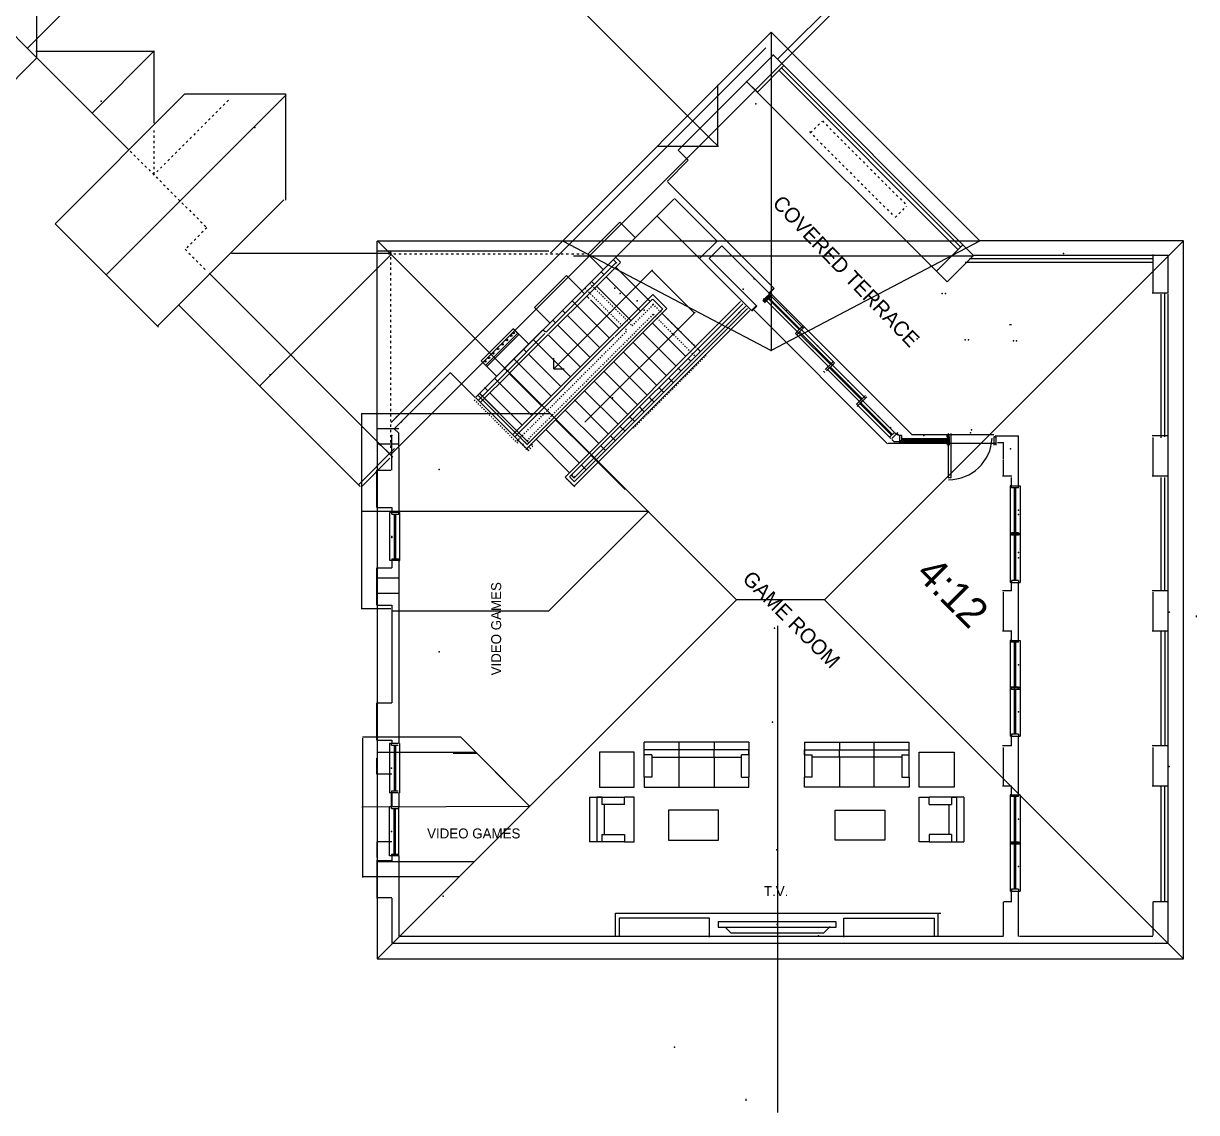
# Model space of a CAD drawing. Extents: x -92740 to -63661, y -15771 to -4391.
# Drawn here: x -87082 to -86140, y -12459 to -11585 of the extents above; entities that cross this region are included whole.
import ezdxf
from ezdxf.enums import TextEntityAlignment as Align

# ---------------------------------------------------------------- set-up
doc = ezdxf.new("R2010")
doc.units = 0
doc.header["$MEASUREMENT"] = 0
doc.linetypes.add('Dashed', pattern=[1, 0.3, -0.4, 0.3])
for name, color, linetype in [('1NOTES', 2, 'Continuous'), ('2NOTES', 1, 'Continuous'), ('B1NOTES', 2, 'Continuous'), ('B1PF', 5, 'Continuous'), ('B2CABINETS', 3, 'Continuous'), ('B2WINDOWS', 5, 'Continuous'), ('EXCABINETS', 8, 'Continuous'), ('EXDOORS', 3, 'Continuous'), ('EXWALLS', 1, 'Continuous'), ('EXWINDOW', 5, 'Continuous'), ('NEWALLS1', 1, 'Continuous'), ('NEWINDOW1', 5, 'Continuous'), ('ROOF', 1, 'Continuous')]:
    doc.layers.add(name, color=color, linetype=linetype)
doc.styles.add('DCADTXTSTYLE1', font='AVG_TP')

msp = doc.modelspace()

# ---------------------------------------------------------------- linework, layer by layer
at = {"layer": 'B1PF', "color": 5, "linetype": 'Continuous', "ltscale": 12}
msp.add_point((-86607.44, -11796.98), dxfattribs=at)
at = {"layer": 'B2CABINETS', "color": 1, "linetype": 'Continuous', "ltscale": 12}
msp.add_line((-86501.59, -11631.13), (-86556.68, -11686.22), dxfattribs=at)
at = {"layer": 'B2CABINETS', "color": 3, "linetype": 'Continuous', "ltscale": 12}
for p, q in [((-86689.13, -11829.86), (-86684.62, -11834.37)), ((-86711.18, -11858.92), (-86685.62, -11833.36)), ((-86684.62, -11834.37), (-86710.35, -11860.09)), ((-86607.03, -12317.45), (-86607.03, -12299.07)), ((-86607.03, -12299.07), (-86348.77, -12299.07)), ((-86348.77, -12299.07), (-86345.76, -12299.07)), ((-86348.03, -12317.45), (-86348.03, -12299.07)), ((-86531.53, -12303.08), (-86604.03, -12303.08)), ((-86604.03, -12303.08), (-86604.03, -12317.78)), ((-86531.53, -12318.12), (-86531.53, -12303.08)), ((-86423.54, -12318.12), (-86423.54, -12303.08)), ((-86423.54, -12303.08), (-86351.04, -12303.08)), ((-86351.04, -12303.08), (-86351.04, -12317.78))]:
    msp.add_line(p, q, dxfattribs=at)
for centre in [(-86694.29, -11838.64), (-86690.78, -11835.14), (-86688.78, -11833.13), (-86705.03, -11849.38), (-86701.43, -11845.79), (-86697.76, -11842.11), (-86711.5, -11855.85), (-86708.66, -11853.01)]:
    msp.add_circle(centre, 0.65, dxfattribs=at)
at = {"layer": 'B2CABINETS', "color": 1, "linetype": 'Continuous', "ltscale": 12}
for p in [(-86162.55, -12057.12), (-86162.55, -12181.3)]:
    msp.add_point(p, dxfattribs=at)
at = {"layer": 'B2WINDOWS', "color": 5, "linetype": 'Continuous', "ltscale": 12}
for p, q in [((-86339.59, -11949.09), (-86339.59, -11913.68)), ((-86337.59, -11949.09), (-86337.59, -11913.68)), ((-86339.93, -11949.09), (-86337.59, -11949.09)), ((-86290.04, -11955.83), (-86290.04, -11994.91)), ((-86289.04, -11955.83), (-86290.04, -11955.83)), ((-86289.04, -11957.33), (-86289.04, -11955.83)), ((-86283.54, -11957.33), (-86289.04, -11957.33)), ((-86286.79, -11957.33), (-86286.79, -11993.41)), ((-86285.79, -11957.33), (-86285.79, -11993.41)), ((-86283.54, -11957.33), (-86283.54, -11955.83)), ((-86283.54, -11955.83), (-86282.04, -11955.83)), ((-86282.04, -11955.83), (-86282.04, -11994.91)), ((-86290.04, -11994.04), (-86290.04, -12033.38)), ((-86289.04, -11994.04), (-86290.04, -11994.04)), ((-86289.04, -11994.91), (-86290.04, -11994.91)), ((-86283.54, -11993.41), (-86289.04, -11993.41)), ((-86289.04, -11993.41), (-86289.04, -11994.91)), ((-86289.04, -11995.54), (-86289.04, -11994.04)), ((-86283.54, -11995.54), (-86289.04, -11995.54)), ((-86286.79, -11995.54), (-86286.79, -12031.88)), ((-86285.79, -11995.54), (-86285.79, -12031.88)), ((-86283.54, -11993.41), (-86283.54, -11994.91)), ((-86283.54, -11995.54), (-86283.54, -11994.04)), ((-86283.54, -11994.04), (-86282.04, -11994.04)), ((-86283.54, -11994.91), (-86282.04, -11994.91)), ((-86282.04, -11994.04), (-86282.04, -12033.38)), ((-86289.04, -12033.38), (-86290.04, -12033.38)), ((-86283.54, -12031.88), (-86289.04, -12031.88)), ((-86289.04, -12031.88), (-86289.04, -12033.38)), ((-86283.54, -12031.88), (-86283.54, -12033.38)), ((-86283.54, -12033.38), (-86282.04, -12033.38)), ((-86290.04, -12079.92), (-86290.04, -12119)), ((-86289.04, -12079.92), (-86290.04, -12079.92)), ((-86289.04, -12081.42), (-86289.04, -12079.92)), ((-86283.54, -12081.42), (-86289.04, -12081.42)), ((-86286.79, -12081.42), (-86286.79, -12117.5)), ((-86285.79, -12081.42), (-86285.79, -12117.5)), ((-86283.54, -12081.42), (-86283.54, -12079.92)), ((-86283.54, -12079.92), (-86282.04, -12079.92)), ((-86282.04, -12079.92), (-86282.04, -12119)), ((-86290.04, -12117.5), (-86290.04, -12156.84)), ((-86289.04, -12117.5), (-86290.04, -12117.5)), ((-86289.04, -12119), (-86290.04, -12119)), ((-86283.54, -12117.5), (-86289.04, -12117.5)), ((-86289.04, -12117.5), (-86289.04, -12119)), ((-86289.04, -12119), (-86289.04, -12117.5)), ((-86283.54, -12119), (-86289.04, -12119)), ((-86286.79, -12119), (-86286.79, -12155.34)), ((-86285.79, -12119), (-86285.79, -12155.34)), ((-86283.54, -12117.5), (-86283.54, -12119)), ((-86283.54, -12119), (-86283.54, -12117.5)), ((-86283.54, -12117.5), (-86282.04, -12117.5)), ((-86283.54, -12119), (-86282.04, -12119)), ((-86282.04, -12117.5), (-86282.04, -12156.84)), ((-86289.04, -12156.84), (-86290.04, -12156.84)), ((-86283.54, -12155.34), (-86289.04, -12155.34)), ((-86289.04, -12155.34), (-86289.04, -12156.84)), ((-86283.54, -12155.34), (-86283.54, -12156.84)), ((-86283.54, -12156.84), (-86282.04, -12156.84)), ((-86788.47, -12162.62), (-86788.47, -12202.2)), ((-86786.97, -12162.62), (-86788.47, -12162.62)), ((-86786.97, -12164.12), (-86786.97, -12162.62)), ((-86786.97, -12164.12), (-86781.47, -12164.12)), ((-86784.72, -12164.12), (-86784.72, -12200.7)), ((-86783.72, -12164.12), (-86783.72, -12200.7)), ((-86780.34, -12162.62), (-86780.34, -12202.2)), ((-86786.97, -12202.2), (-86788.47, -12202.2)), ((-86786.97, -12200.7), (-86781.47, -12200.7)), ((-86786.97, -12200.7), (-86786.97, -12202.2)), ((-86290.04, -12203.85), (-86290.04, -12243.31)), ((-86289.04, -12203.85), (-86290.04, -12203.85)), ((-86289.04, -12205.35), (-86289.04, -12203.85)), ((-86283.54, -12205.35), (-86289.04, -12205.35)), ((-86286.79, -12205.35), (-86286.79, -12241.81)), ((-86285.79, -12205.35), (-86285.79, -12241.81)), ((-86283.54, -12205.35), (-86283.54, -12203.85)), ((-86283.54, -12203.85), (-86282.04, -12203.85)), ((-86282.04, -12203.85), (-86282.04, -12243.31)), ((-86788.47, -12253.04), (-86788.47, -12213.46)), ((-86786.97, -12213.46), (-86788.47, -12213.46)), ((-86786.97, -12214.96), (-86786.97, -12213.46)), ((-86786.97, -12214.96), (-86781.47, -12214.96)), ((-86784.72, -12251.54), (-86784.72, -12214.96)), ((-86783.72, -12251.54), (-86783.72, -12214.96)), ((-86781.05, -12253.04), (-86781.05, -12213.46)), ((-86290.04, -12241.81), (-86290.04, -12281.28)), ((-86289.04, -12241.81), (-86290.04, -12241.81)), ((-86289.04, -12243.31), (-86290.04, -12243.31)), ((-86283.54, -12241.81), (-86289.04, -12241.81)), ((-86289.04, -12241.81), (-86289.04, -12243.31)), ((-86289.04, -12243.31), (-86289.04, -12241.81)), ((-86283.54, -12243.31), (-86289.04, -12243.31)), ((-86286.79, -12243.31), (-86286.79, -12279.78)), ((-86285.79, -12243.31), (-86285.79, -12279.78)), ((-86283.54, -12241.81), (-86283.54, -12243.31)), ((-86283.54, -12243.31), (-86283.54, -12241.81)), ((-86283.54, -12241.81), (-86282.04, -12241.81)), ((-86283.54, -12243.31), (-86282.04, -12243.31)), ((-86282.04, -12241.81), (-86282.04, -12281.28)), ((-86786.97, -12253.04), (-86788.47, -12253.04)), ((-86786.97, -12251.54), (-86781.47, -12251.54)), ((-86786.97, -12251.54), (-86786.97, -12253.04)), ((-86289.04, -12281.28), (-86290.04, -12281.28)), ((-86283.54, -12279.78), (-86289.04, -12279.78)), ((-86289.04, -12279.78), (-86289.04, -12281.28)), ((-86283.54, -12279.78), (-86283.54, -12281.28)), ((-86283.54, -12281.28), (-86282.04, -12281.28))]:
    msp.add_line(p, q, dxfattribs=at)
msp.add_arc((-86339.39, -11916.13), 34.75, 269.44375, 357.73205, dxfattribs=at)
for p in [(-86283.54, -11975.37), (-86283.54, -11978.79), (-86286.87, -11994.02), (-86283.54, -12009.42), (-86283.54, -12013.71), (-86283.54, -12099.46), (-86286.54, -12118.72), (-86283.54, -12137.17), (-86786.97, -12182.41), (-86283.54, -12223.58), (-86786.97, -12233.25), (-86286.34, -12243.11), (-86283.54, -12261.55)]:
    msp.add_point(p, dxfattribs=at)
at = {"layer": 'EXCABINETS', "color": 8, "linetype": 'Continuous', "ltscale": 3}
for p, q in [((-86606, -11776.88), (-86608.82, -11774.06)), ((-86602.97, -11776.23), (-86606.73, -11772.47)), ((-86579.19, -11807.7), (-86606.39, -11780.5)), ((-86624.43, -11793.55), (-86626.55, -11791.43)), ((-86616.3, -11786.12), (-86618.42, -11784)), ((-86586.95, -11815.47), (-86614.53, -11787.89)), ((-86595.09, -11822.89), (-86622.66, -11795.32)), ((-86565.88, -11813.32), (-86577.05, -11802.15)), ((-86506.55, -11807.9), (-86647.55, -11948.9)), ((-86504.68, -11809.56), (-86643.82, -11948.7)), ((-86577.28, -11805.83), (-86607.29, -11835.84)), ((-86568.91, -11813.97), (-86577.04, -11805.84)), ((-86569.16, -11813.94), (-86678.15, -11922.93)), ((-86499.17, -11815.08), (-86640.27, -11956.18)), ((-86501.04, -11813.41), (-86640.09, -11952.46)), ((-86565.91, -11813.36), (-86600.18, -11847.64)), ((-86542.77, -11844.12), (-86569.27, -11817.61)), ((-86550.54, -11851.88), (-86577.04, -11825.38)), ((-86663.72, -11833.55), (-86694.08, -11863.91)), ((-86660.95, -11834.31), (-86692.31, -11865.67)), ((-86643.02, -11868.3), (-86672.87, -11838.45)), ((-86558.67, -11859.31), (-86584.82, -11833.16)), ((-86678.2, -11848.67), (-86680.63, -11846.24)), ((-86600.15, -11847.6), (-86679.06, -11926.51)), ((-86573.87, -11875.22), (-86600.38, -11848.72)), ((-86566.09, -11867.44), (-86592.6, -11840.94)), ((-86658.57, -11883.86), (-86688.42, -11854.01)), ((-86650.79, -11876.08), (-86676.76, -11850.12)), ((-86581.65, -11883), (-86608.16, -11856.49)), ((-86546.65, -11855.77), (-86548.77, -11853.65)), ((-86694.08, -11863.91), (-86717.4, -11887.22)), ((-86691.61, -11864.97), (-86715.63, -11888.99)), ((-86666.35, -11891.64), (-86692.31, -11865.67)), ((-86589.43, -11890.78), (-86615.93, -11864.27)), ((-86554.78, -11863.2), (-86556.9, -11861.08)), ((-86709.78, -11879.31), (-86712.22, -11876.88)), ((-86674.13, -11899.41), (-86703.98, -11869.56)), ((-86597.16, -11898.6), (-86624.08, -11871.68)), ((-86568.44, -11880.65), (-86572.2, -11876.89)), ((-86560.57, -11872.96), (-86564.43, -11869.11)), ((-86678.55, -11925.77), (-86719.22, -11885.09)), ((-86678.05, -11922.51), (-86717.47, -11883.09)), ((-86681.91, -11907.19), (-86707.87, -11881.23)), ((-86613.06, -11913.79), (-86639.98, -11886.87)), ((-86604.93, -11906.37), (-86631.85, -11879.45)), ((-86576.04, -11888.61), (-86579.72, -11884.93)), ((-86620.49, -11921.92), (-86647.4, -11895.01)), ((-86583.91, -11896.3), (-86587.76, -11892.44)), ((-86628.26, -11929.7), (-86655.18, -11902.78)), ((-86592.13, -11897.02), (-86596.82, -11901.7)), ((-86591.77, -11903.99), (-86595.46, -11900.3)), ((-86636.04, -11937.48), (-86662.96, -11910.56)), ((-86599.36, -11911.93), (-86603.23, -11908.07)), ((-86676.24, -11921.02), (-86677.89, -11922.67)), ((-86643.82, -11945.26), (-86670.74, -11918.34)), ((-86615.19, -11927.22), (-86618.52, -11923.89)), ((-86607.14, -11919.71), (-86610.83, -11916.02)), ((-86622.61, -11935.36), (-86627.01, -11930.96)), ((-86599.29, -11958.67), (-86626.21, -11931.75)), ((-86630.56, -11942.96), (-86634.52, -11939)), ((-86640.45, -11955.83), (-86647.42, -11948.86)), ((-86640.08, -11952.45), (-86643.66, -11948.86))]:
    msp.add_line(p, q, dxfattribs=at)
at = {"layer": 'EXCABINETS', "color": 8, "linetype": 'Continuous', "ltscale": 12}
for p, q in [((-86606.59, -11776.41), (-86627.93, -11797.75)), ((-86603.07, -11776.43), (-86626.41, -11799.77)), ((-86634.13, -11799.41), (-86696.35, -11861.63)), ((-86627.61, -11797.44), (-86662.72, -11832.54)), ((-86625.85, -11799.21), (-86660.45, -11833.81)), ((-86631.86, -11801.68), (-86633.98, -11799.56)), ((-86576.99, -11802.2), (-86609.65, -11834.86)), ((-86611.9, -11837.19), (-86641.75, -11807.34)), ((-86628.06, -11805.47), (-86630.09, -11803.45)), ((-86604.13, -11829.41), (-86627, -11806.53)), ((-86647.41, -11817.24), (-86649.53, -11815.12)), ((-86619.69, -11844.98), (-86645.65, -11819.01)), ((-86655.54, -11824.66), (-86657.31, -11822.89)), ((-86627.46, -11852.74), (-86653.42, -11826.78)), ((-86609.31, -11834.53), (-86689.58, -11914.79)), ((-86608, -11836.55), (-86687.91, -11916.46)), ((-86663.28, -11832.47), (-86665.04, -11830.7)), ((-86635.19, -11860.55), (-86661.15, -11834.59)), ((-86538.88, -11848.01), (-86541, -11845.88)), ((-86714, -11883.82), (-86716.12, -11881.7)), ((-86686.27, -11911.55), (-86712.23, -11885.59))]:
    msp.add_line(p, q, dxfattribs=at)
at = {"layer": 'EXCABINETS', "color": 9, "linetype": 'Dashed', "ltscale": 3}
for p, q in [((-86616.45, -11785.97), (-86618.57, -11783.85)), ((-86539.23, -11847.65), (-86577.06, -11809.82)), ((-86576.89, -11818.14), (-86596.29, -11837.54)), ((-86596.15, -11837.39), (-86681.92, -11923.17)), ((-86678.52, -11848.35), (-86680.65, -11846.23)), ((-86694.08, -11863.91), (-86696.2, -11861.78)), ((-86709.64, -11879.46), (-86711.76, -11877.34)), ((-86569.98, -11879.11), (-86572.1, -11876.99)), ((-86562.21, -11871.33), (-86564.33, -11869.21)), ((-86577.76, -11886.89), (-86579.88, -11884.77)), ((-86585.54, -11894.66), (-86587.66, -11892.54))]:
    msp.add_line(p, q, dxfattribs=at)
at = {"layer": 'EXCABINETS', "color": 1, "linetype": 'Continuous', "ltscale": 3}
for p, q in [((-86676.53, -11921.29), (-86682.37, -11915.45)), ((-86640.41, -11949.38), (-86642.3, -11947.49))]:
    msp.add_line(p, q, dxfattribs=at)
at = {"layer": 'EXDOORS', "color": 3, "linetype": 'Continuous', "ltscale": 12}
for p, q in [((-86755.69, -11873.42), (-86756.75, -11874.48)), ((-86751.8, -11877.3), (-86752.86, -11878.37)), ((-86783.27, -11900.99), (-86782.2, -11899.93)), ((-86779.38, -11904.88), (-86778.32, -11903.82))]:
    msp.add_line(p, q, dxfattribs=at)
at = {"layer": 'EXDOORS', "color": 9, "linetype": 'Dashed', "ltscale": 3}
for p, q in [((-86677.02, -11927.46), (-86673.13, -11923.57)), ((-86674.19, -11922.51), (-86673.13, -11923.57)), ((-86678.08, -11926.4), (-86677.02, -11927.46))]:
    msp.add_line(p, q, dxfattribs=at)
at = {"layer": 'EXDOORS', "color": 5, "linetype": 'Continuous', "ltscale": 12}
for p, q in [((-86385.16, -11918.61), (-86383.04, -11920.73)), ((-86378.94, -11920.54), (-86383.39, -11920.54))]:
    msp.add_line(p, q, dxfattribs=at)
at = {"layer": 'EXDOORS', "color": 3, "linetype": 'Continuous', "ltscale": 12}
for p in [(-86589.66, -11807.31), (-86583.88, -11814.7)]:
    msp.add_point(p, dxfattribs=at)
at = {"layer": 'EXDOORS', "color": 9, "linetype": 'Dashed', "ltscale": 3}
msp.add_point((-86609.37, -11885.27), dxfattribs=at)
at = {"layer": 'EXWALLS', "color": 1, "linetype": 'Continuous', "ltscale": 12}
for p, q in [((-86548.59, -11694.35), (-86556.61, -11686.33)), ((-86565.6, -11711.36), (-86548.59, -11694.35))]:
    msp.add_line(p, q, dxfattribs=at)
at = {"layer": 'EXWALLS', "color": 2, "linetype": 'Continuous', "ltscale": 12}
msp.add_line((-86477.03, -12068.14), (-86477.03, -12459.04), dxfattribs=at)
at = {"layer": 'EXWALLS', "color": 12, "linetype": 'Continuous', "ltscale": 12}
for p, q in [((-86591.89, -12169.68), (-86619.89, -12169.68)), ((-86619.89, -12169.68), (-86619.89, -12197.68)), ((-86591.89, -12197.68), (-86591.89, -12169.68)), ((-86499.89, -12161.68), (-86583.89, -12161.68)), ((-86583.89, -12167.68), (-86583.89, -12161.68)), ((-86499.89, -12167.68), (-86583.89, -12167.68)), ((-86583.89, -12189.68), (-86583.89, -12167.68)), ((-86583.89, -12171.68), (-86583.89, -12167.68)), ((-86555.89, -12167.68), (-86555.89, -12161.68)), ((-86555.89, -12173.68), (-86555.89, -12167.68)), ((-86527.89, -12161.68), (-86527.89, -12167.68)), ((-86527.89, -12173.68), (-86527.89, -12167.68)), ((-86499.89, -12161.68), (-86499.89, -12167.68)), ((-86499.89, -12167.68), (-86499.89, -12189.68)), ((-86499.89, -12171.68), (-86499.89, -12167.68)), ((-86455.18, -12161.68), (-86371.18, -12161.68)), ((-86455.18, -12161.68), (-86455.18, -12167.68)), ((-86455.18, -12167.68), (-86371.18, -12167.68)), ((-86455.18, -12167.68), (-86455.18, -12189.68)), ((-86455.18, -12171.68), (-86455.18, -12167.68)), ((-86427.18, -12161.68), (-86427.18, -12167.68)), ((-86427.18, -12173.68), (-86427.18, -12167.68)), ((-86399.18, -12167.68), (-86399.18, -12161.68)), ((-86399.18, -12173.68), (-86399.18, -12167.68)), ((-86371.18, -12167.68), (-86371.18, -12161.68)), ((-86371.18, -12189.68), (-86371.18, -12167.68)), ((-86371.18, -12171.68), (-86371.18, -12167.68)), ((-86363.18, -12197.68), (-86363.18, -12169.68)), ((-86363.18, -12169.68), (-86335.18, -12169.68)), ((-86335.18, -12169.68), (-86335.18, -12197.68)), ((-86577.89, -12171.68), (-86583.89, -12171.68)), ((-86577.89, -12171.68), (-86577.89, -12189.68)), ((-86577.89, -12173.68), (-86505.89, -12173.68)), ((-86555.89, -12197.68), (-86555.89, -12173.68)), ((-86527.89, -12173.68), (-86527.89, -12197.68)), ((-86505.89, -12189.68), (-86505.89, -12171.68)), ((-86499.89, -12171.68), (-86505.89, -12171.68)), ((-86455.18, -12171.68), (-86449.18, -12171.68)), ((-86449.18, -12189.68), (-86449.18, -12171.68)), ((-86377.18, -12173.68), (-86449.18, -12173.68)), ((-86427.18, -12173.68), (-86427.18, -12197.68)), ((-86399.18, -12197.68), (-86399.18, -12173.68)), ((-86377.18, -12171.68), (-86371.18, -12171.68)), ((-86377.18, -12171.68), (-86377.18, -12189.68)), ((-86619.89, -12197.68), (-86591.89, -12197.68)), ((-86583.89, -12189.68), (-86583.89, -12197.68)), ((-86577.89, -12189.68), (-86583.89, -12189.68)), ((-86583.89, -12197.68), (-86499.89, -12197.68)), ((-86505.89, -12189.68), (-86499.89, -12189.68)), ((-86499.89, -12197.68), (-86499.89, -12189.68)), ((-86455.18, -12197.68), (-86455.18, -12189.68)), ((-86449.18, -12189.68), (-86455.18, -12189.68)), ((-86371.18, -12197.68), (-86455.18, -12197.68)), ((-86377.18, -12189.68), (-86371.18, -12189.68)), ((-86371.18, -12189.68), (-86371.18, -12197.68)), ((-86335.18, -12197.68), (-86363.18, -12197.68)), ((-86627.89, -12205.68), (-86627.89, -12241.68)), ((-86627.89, -12205.68), (-86621.89, -12205.68)), ((-86621.89, -12205.68), (-86621.89, -12241.68)), ((-86621.89, -12205.68), (-86599.89, -12205.68)), ((-86617.89, -12205.68), (-86621.89, -12205.68)), ((-86617.89, -12205.68), (-86617.89, -12211.68)), ((-86591.89, -12205.68), (-86599.89, -12205.68)), ((-86599.89, -12211.68), (-86599.89, -12205.68)), ((-86591.89, -12241.68), (-86591.89, -12205.68)), ((-86363.18, -12241.68), (-86363.18, -12205.68)), ((-86363.18, -12205.68), (-86355.18, -12205.68)), ((-86355.18, -12211.68), (-86355.18, -12205.68)), ((-86333.18, -12205.68), (-86355.18, -12205.68)), ((-86337.18, -12205.68), (-86337.18, -12211.68)), ((-86337.18, -12205.68), (-86333.18, -12205.68)), ((-86333.18, -12205.68), (-86333.18, -12241.68)), ((-86327.18, -12205.68), (-86333.18, -12205.68)), ((-86327.18, -12205.68), (-86327.18, -12241.68)), ((-86599.89, -12211.68), (-86617.89, -12211.68)), ((-86615.89, -12235.68), (-86615.89, -12211.68)), ((-86355.18, -12211.68), (-86337.18, -12211.68)), ((-86339.18, -12235.68), (-86339.18, -12211.68)), ((-86621.89, -12241.68), (-86627.89, -12241.68)), ((-86599.89, -12241.68), (-86621.89, -12241.68)), ((-86617.89, -12241.68), (-86621.89, -12241.68)), ((-86617.89, -12235.68), (-86617.89, -12241.68)), ((-86617.89, -12235.68), (-86599.89, -12235.68)), ((-86599.89, -12235.68), (-86599.89, -12241.68)), ((-86599.89, -12241.68), (-86591.89, -12241.68)), ((-86355.18, -12241.68), (-86363.18, -12241.68)), ((-86337.18, -12235.68), (-86355.18, -12235.68)), ((-86355.18, -12235.68), (-86355.18, -12241.68)), ((-86355.18, -12241.68), (-86333.18, -12241.68)), ((-86337.18, -12235.68), (-86337.18, -12241.68)), ((-86337.18, -12241.68), (-86333.18, -12241.68)), ((-86333.18, -12241.68), (-86327.18, -12241.68))]:
    msp.add_line(p, q, dxfattribs=at)
at = {"layer": 'EXWALLS', "color": 7, "linetype": 'Continuous', "ltscale": 12}
for p, q in [((-86429.7, -12305.81), (-86524.67, -12305.81)), ((-86524.67, -12305.81), (-86524.67, -12310.06)), ((-86524.67, -12310.06), (-86429.7, -12310.06)), ((-86519, -12310.06), (-86514.4, -12314.67)), ((-86439.62, -12314.67), (-86434.66, -12309.71)), ((-86429.7, -12310.06), (-86429.7, -12305.81)), ((-86514.4, -12314.67), (-86439.62, -12314.67))]:
    msp.add_line(p, q, dxfattribs=at)
for p in [(-86477.53, -12248.22), (-86477.19, -12307.93)]:
    msp.add_point(p, dxfattribs=at)
at = {"layer": 'EXWINDOW', "color": 5, "linetype": 'Continuous', "ltscale": 12}
for p, q in [((-86289.06, -11826.51), (-86290.56, -11826.48)), ((-86140.49, -12061.23), (-86140.46, -12059.82)), ((-86502.46, -12448.09), (-86502.49, -12449.59))]:
    msp.add_line(p, q, dxfattribs=at)
for p in [(-86494.31, -11649.07), (-86344.58, -11801.27), (-86341.95, -11801.42), (-86364.91, -11837.72), (-86326.22, -11838.51), (-86323.6, -11838.66), (-86287.53, -11839.31), (-86284.91, -11839.45), (-86748.58, -11942.65), (-86748.58, -12089.16), (-86480.98, -12145.57), (-86745.3, -12285.29)]:
    msp.add_point(p, dxfattribs=at)
at = {"layer": 'NEWALLS1', "color": 1, "linetype": 'Continuous', "ltscale": 12}
for p, q in [((-86787.19, -11904.91), (-86486.28, -11604.01)), ((-86501.59, -11631.13), (-86480.37, -11609.91)), ((-86480.76, -11609.53), (-86319.54, -11770.75)), ((-86471.89, -11618.4), (-86493.1, -11639.61)), ((-86501.97, -11630.75), (-86340.75, -11791.97)), ((-86493.1, -11639.61), (-86497.34, -11635.37)), ((-86491.88, -11785.07), (-86565.07, -11711.89)), ((-86719.54, -11884.81), (-86560.26, -11725.52)), ((-86525.48, -11759.22), (-86559.73, -11724.99)), ((-86629.15, -11769.69), (-86603.59, -11744.13)), ((-86603.46, -11744.05), (-86591.18, -11756.32)), ((-86539.61, -11773.35), (-86573.93, -11739.03)), ((-86525.48, -11759.22), (-86539.61, -11773.35)), ((-86521.59, -11763.11), (-86531.83, -11773.35)), ((-86483.37, -11801.31), (-86521.59, -11763.11)), ((-86349.23, -11783.48), (-86328.02, -11762.27)), ((-86629.27, -11769.86), (-86616.99, -11782.13)), ((-86539.61, -11773.35), (-86497.86, -11815.1)), ((-86531.83, -11773.35), (-86493.62, -11811.56)), ((-86319.54, -11770.75), (-86340.75, -11791.97)), ((-86163.26, -11770.75), (-86319.54, -11770.75)), ((-86175.26, -11801.16), (-86175.26, -11770.03)), ((-86163.26, -11801.16), (-86163.26, -11770.75)), ((-86340.75, -11791.97), (-86349.23, -11783.48)), ((-86672, -11812.54), (-86646.44, -11786.98)), ((-86646.43, -11787.02), (-86634.15, -11799.3)), ((-86491.85, -11785.04), (-86479.48, -11797.42)), ((-86483.45, -11801.93), (-86487.34, -11805.82)), ((-86479.91, -11796.98), (-86484.15, -11801.23)), ((-86479.48, -11797.42), (-86483.72, -11801.66)), ((-86482.39, -11802.99), (-86483.45, -11801.93)), ((-86482.39, -11802.99), (-86483.45, -11801.93)), ((-86163.26, -11801.16), (-86175.99, -11801.16)), ((-86163.26, -11915.77), (-86163.26, -11801.87)), ((-86497.94, -11815.01), (-86494.05, -11811.13)), ((-86497.51, -11815.45), (-86493.62, -11811.56)), ((-86484.86, -11803.35), (-86488.75, -11807.24)), ((-86484.43, -11803.78), (-86488.32, -11807.67)), ((-86483.8, -11804.41), (-86487.69, -11808.3)), ((-86486.28, -11806.88), (-86487.34, -11805.82)), ((-86483.37, -11804.84), (-86487.26, -11808.73)), ((-86483.01, -11802.37), (-86486.9, -11806.26)), ((-86485.84, -11807.32), (-86486.9, -11806.26)), ((-86482.39, -11802.99), (-86486.28, -11806.88)), ((-86481.95, -11803.43), (-86485.84, -11807.32)), ((-86483.8, -11804.41), (-86484.86, -11803.35)), ((-86483.37, -11804.84), (-86484.43, -11803.78)), ((-86481.95, -11803.43), (-86483.01, -11802.37)), ((-86481.95, -11803.43), (-86483.01, -11802.37)), ((-86671.99, -11812.58), (-86659.71, -11824.86)), ((-86714.77, -11855.3), (-86688.87, -11829.41)), ((-86689.03, -11829.62), (-86676.75, -11841.9)), ((-86458.7, -11829.51), (-86462.59, -11833.4)), ((-86457.64, -11830.57), (-86461.53, -11834.46)), ((-86457.28, -11828.1), (-86461.17, -11831.99)), ((-86456.22, -11829.16), (-86460.11, -11833.05)), ((-86457.64, -11830.57), (-86458.7, -11829.51)), ((-86456.22, -11829.16), (-86457.28, -11828.1)), ((-86456.22, -11829.16), (-86457.28, -11828.1)), ((-86460.11, -11833.05), (-86461.17, -11831.99)), ((-86714.76, -11855.35), (-86702.48, -11867.62)), ((-86656.59, -11861.8), (-86656.59, -11853.31)), ((-86433.95, -11857.79), (-86437.84, -11861.68)), ((-86432.89, -11858.86), (-86436.78, -11862.74)), ((-86432.18, -11856.03), (-86436.07, -11859.92)), ((-86431.12, -11857.09), (-86435.01, -11860.98)), ((-86432.89, -11858.86), (-86433.95, -11857.79)), ((-86432.89, -11858.86), (-86433.95, -11857.79)), ((-86431.12, -11857.09), (-86432.18, -11856.03)), ((-86784.36, -11909.86), (-86739.41, -11864.91)), ((-86739.42, -11865.09), (-86719.69, -11884.83)), ((-86656.59, -11861.8), (-86648.1, -11861.8)), ((-86436.78, -11862.74), (-86437.84, -11861.68)), ((-86435.01, -11860.98), (-86436.07, -11859.92)), ((-86435.01, -11860.98), (-86436.07, -11859.92)), ((-86682.15, -11915.64), (-86716, -11881.79)), ((-86409.56, -11886.43), (-86413.44, -11890.32)), ((-86407.43, -11884.31), (-86411.32, -11888.2)), ((-86406.37, -11885.37), (-86410.26, -11889.26)), ((-86408.49, -11887.49), (-86409.56, -11886.43)), ((-86406.37, -11885.37), (-86407.43, -11884.31)), ((-86412.38, -11891.38), (-86413.44, -11890.32)), ((-86408.49, -11887.49), (-86412.38, -11891.38)), ((-86410.26, -11889.26), (-86411.32, -11888.2)), ((-86784.68, -11909.92), (-86781.09, -11913.52)), ((-86781.09, -11925.54), (-86781.09, -11913.52)), ((-86786.59, -11943.29), (-86786.59, -11915.77)), ((-86339.94, -11918.84), (-86341.44, -11918.84)), ((-86339.94, -11918.99), (-86341.44, -11918.99)), ((-86339.21, -11916.52), (-86340.71, -11916.52)), ((-86340.71, -11916.52), (-86340.71, -11922.02)), ((-86339.21, -11922.02), (-86340.71, -11922.02)), ((-86339.21, -11916.52), (-86339.21, -11922.02)), ((-86301.71, -11916.52), (-86303.21, -11916.52)), ((-86303.21, -11916.52), (-86303.21, -11922.02)), ((-86301.71, -11922.02), (-86303.21, -11922.02)), ((-86302.07, -11915.63), (-86283.54, -11915.63)), ((-86301.71, -11916.52), (-86301.71, -11922.02)), ((-86300.31, -11921.13), (-86295.54, -11921.13)), ((-86295.54, -11934.47), (-86295.54, -11921.13)), ((-86283.54, -11955.83), (-86283.54, -11915.63)), ((-86163.26, -11915.76), (-86175.99, -11915.76)), ((-86175.26, -11948.17), (-86175.26, -11917.03)), ((-86163.26, -12289.96), (-86163.26, -11915.77)), ((-86163.26, -11948.17), (-86163.26, -11917.76)), ((-86781.09, -11925.54), (-86781.09, -11977.14)), ((-86798.64, -11973.18), (-86798.64, -11943.29)), ((-86798.25, -11943.29), (-86787.29, -11943.29)), ((-86295.54, -11948.17), (-86295.54, -11934.85)), ((-86288.77, -11948.17), (-86296.27, -11948.17)), ((-86289.04, -11955.83), (-86289.04, -11948.98)), ((-86163.26, -11948.17), (-86175.99, -11948.17)), ((-86289.04, -11955.83), (-86283.54, -11955.83)), ((-86798.64, -11973.18), (-86786.59, -11973.18)), ((-86786.59, -11973.18), (-86786.59, -11977.14)), ((-86781.09, -11977.14), (-86786.59, -11977.14)), ((-86289.04, -11994.04), (-86289.04, -11994.91)), ((-86289.04, -11994.04), (-86283.54, -11994.04)), ((-86289.04, -11994.91), (-86283.54, -11994.91)), ((-86283.54, -11994.04), (-86283.54, -11994.91)), ((-86786.59, -12015.85), (-86786.59, -12021.62)), ((-86781.09, -12015.85), (-86786.59, -12015.85)), ((-86781.09, -12015.85), (-86781.09, -12162.62)), ((-86798.64, -12051.67), (-86798.64, -12021.62)), ((-86798.64, -12021.62), (-86786.59, -12021.62)), ((-86289.04, -12040.05), (-86289.04, -12033.38)), ((-86289.04, -12033.38), (-86283.54, -12033.38)), ((-86283.54, -12079.92), (-86283.54, -12033.38)), ((-86289.15, -12040.05), (-86296.27, -12040.05)), ((-86295.54, -12072.45), (-86295.54, -12041.32)), ((-86163.26, -12040.05), (-86175.99, -12040.05)), ((-86175.26, -12072.45), (-86175.26, -12041.32)), ((-86163.26, -12072.45), (-86163.26, -12042.05)), ((-86798.61, -12051.67), (-86786.59, -12051.67)), ((-86786.59, -12051.67), (-86786.59, -12130.09)), ((-86288.78, -12072.45), (-86296.27, -12072.45)), ((-86289.04, -12079.92), (-86289.04, -12072.45)), ((-86163.26, -12072.45), (-86175.99, -12072.45)), ((-86289.04, -12079.92), (-86283.54, -12079.92)), ((-86289.04, -12117.5), (-86289.04, -12119)), ((-86289.04, -12117.5), (-86283.54, -12117.5)), ((-86289.04, -12119), (-86283.54, -12119)), ((-86283.54, -12117.5), (-86283.54, -12119)), ((-86798.64, -12160.14), (-86798.64, -12130.09)), ((-86798.64, -12130.09), (-86786.59, -12130.09)), ((-86798.64, -12160.14), (-86786.59, -12160.14)), ((-86786.59, -12160.14), (-86786.59, -12162.62)), ((-86289.04, -12164.67), (-86289.04, -12156.84)), ((-86289.04, -12156.84), (-86283.54, -12156.84)), ((-86283.54, -12203.85), (-86283.54, -12156.84)), ((-86781.47, -12162.62), (-86786.97, -12162.62)), ((-86289.04, -12164.67), (-86296.27, -12164.67)), ((-86295.54, -12197.08), (-86295.54, -12165.94)), ((-86163.26, -12164.67), (-86175.99, -12164.67)), ((-86175.26, -12197.08), (-86175.26, -12165.94)), ((-86163.26, -12197.08), (-86163.26, -12166.67)), ((-86289.04, -12197.08), (-86296.27, -12197.08)), ((-86289.04, -12203.85), (-86289.04, -12197.08)), ((-86163.26, -12197.08), (-86175.99, -12197.08)), ((-86786.97, -12213.4), (-86786.97, -12202.2)), ((-86781.47, -12202.2), (-86786.97, -12202.2)), ((-86786.59, -12202.2), (-86786.59, -12213.46)), ((-86781.09, -12202.2), (-86781.09, -12213.46)), ((-86289.04, -12203.85), (-86283.54, -12203.85)), ((-86781.47, -12213.46), (-86786.97, -12213.46)), ((-86289.04, -12241.81), (-86289.04, -12243.31)), ((-86289.04, -12241.81), (-86283.54, -12241.81)), ((-86289.04, -12243.31), (-86283.54, -12243.31)), ((-86283.54, -12241.81), (-86283.54, -12243.31)), ((-86781.47, -12253.04), (-86786.97, -12253.04)), ((-86786.59, -12253), (-86786.59, -12256.89)), ((-86781.09, -12253.04), (-86781.09, -12317.5)), ((-86798.8, -12256.58), (-86792.6, -12256.58)), ((-86798.64, -12256.58), (-86798.64, -12286.94)), ((-86793.14, -12256.58), (-86786.94, -12256.58)), ((-86163.26, -12322.37), (-86163.26, -12261.56)), ((-86289.04, -12289.96), (-86289.04, -12281.28)), ((-86289.04, -12281.28), (-86283.54, -12281.28)), ((-86283.54, -12317.7), (-86283.54, -12281.28)), ((-86798.61, -12286.43), (-86786.59, -12286.43)), ((-86786.59, -12286.78), (-86786.59, -12323)), ((-86295.54, -12316.99), (-86295.54, -12289.96)), ((-86289.04, -12289.96), (-86295.14, -12289.96)), ((-86175.26, -12316.99), (-86175.26, -12289.79)), ((-86163.26, -12289.96), (-86175.26, -12289.96)), ((-86781.11, -12317.5), (-86295.54, -12317.5)), ((-86282.6, -12317.5), (-86175.64, -12317.5)), ((-86786.61, -12323), (-86163.26, -12323))]:
    msp.add_line(p, q, dxfattribs=at)
at = {"layer": 'NEWALLS1', "color": 8, "linetype": 'Continuous', "ltscale": 12}
for p, q in [((-86475.44, -11622.53), (-86331.77, -11766.2)), ((-86473.43, -11620.53), (-86329.77, -11764.2)), ((-86174.93, -11773.58), (-86322.72, -11773.58)), ((-86174.93, -11776.41), (-86326.25, -11776.41)), ((-86168.76, -11917.22), (-86168.76, -11801.96)), ((-86165.88, -11916.55), (-86165.88, -11801.46)), ((-86168.76, -12040.05), (-86168.76, -11948.98)), ((-86165.88, -12040.05), (-86165.88, -11948.98)), ((-86168.76, -12164.67), (-86168.76, -12072.45)), ((-86165.76, -12164.67), (-86165.76, -12072.45)), ((-86168.76, -12289.96), (-86168.76, -12197.08)), ((-86165.88, -12289.96), (-86165.88, -12197.08))]:
    msp.add_line(p, q, dxfattribs=at)
at = {"layer": 'NEWALLS1', "color": 5, "linetype": 'Dashed', "ltscale": 6}
for p, q in [((-86450.35, -11672.36), (-86441.35, -11663.36)), ((-86440.92, -11662.81), (-86372.92, -11730.81)), ((-86451.36, -11671.38), (-86382.86, -11739.88)), ((-86382.35, -11740.36), (-86373.35, -11731.36))]:
    msp.add_line(p, q, dxfattribs=at)
at = {"layer": 'NEWALLS1', "color": 2, "linetype": 'Continuous', "ltscale": 12}
for p, q in [((-86577.26, -11782.47), (-86596.11, -11801.32)), ((-86543.8, -11816.89), (-86577.74, -11782.95)), ((-86595.78, -11800.99), (-86656.59, -11861.8)), ((-86631.52, -11904.61), (-86543.13, -11816.22))]:
    msp.add_line(p, q, dxfattribs=at)
at = {"layer": 'NEWALLS1', "color": 9, "linetype": 'Dashed', "ltscale": 3}
for p, q in [((-86631.6, -11797.12), (-86597.52, -11831.2)), ((-86627.71, -11793.23), (-86593.63, -11827.31)), ((-86593.66, -11827.28), (-86576.7, -11810.32)), ((-86576.77, -11818.02), (-86542.93, -11851.86)), ((-86686.29, -11919.91), (-86597.55, -11831.17)), ((-86592.61, -11909.51), (-86534.12, -11851.03)), ((-86656.59, -11861.8), (-86648.1, -11861.8)), ((-86685.54, -11921.58), (-86720.91, -11886.21)), ((-86678.08, -11926.4), (-86685.43, -11919.05)), ((-86678.08, -11926.4), (-86674.19, -11922.51)), ((-86674.19, -11922.51), (-86677.65, -11919.05)), ((-86646.49, -11949.96), (-86639.72, -11956.72)), ((-86639.77, -11948.9), (-86642.6, -11946.07))]:
    msp.add_line(p, q, dxfattribs=at)
at = {"layer": 'NEWALLS1', "color": 1, "linetype": 'Continuous', "ltscale": 3}
for p, q in [((-86508.12, -11817.25), (-86502.31, -11811.43)), ((-86640.54, -11949.67), (-86507.04, -11816.16))]:
    msp.add_line(p, q, dxfattribs=at)
at = {"layer": 'NEWALLS1', "color": 5, "linetype": 'Continuous', "ltscale": 12}
for p, q in [((-86381.27, -11914.01), (-86385.16, -11917.9)), ((-86381.27, -11914.01), (-86380.41, -11914.87)), ((-86380.92, -11913.66), (-86378.44, -11916.13)), ((-86378.94, -11915.46), (-86378.94, -11920.96))]:
    msp.add_line(p, q, dxfattribs=at)
at = {"layer": 'NEWALLS1', "color": 12, "linetype": 'Continuous', "ltscale": 12}
for p, q in [((-86524.38, -12216.26), (-86564.38, -12216.26)), ((-86564.38, -12216.26), (-86564.38, -12240.26)), ((-86524.38, -12240.26), (-86524.38, -12216.26)), ((-86430.69, -12240.26), (-86430.69, -12216.26)), ((-86430.69, -12216.26), (-86390.69, -12216.26)), ((-86390.69, -12216.26), (-86390.69, -12240.26)), ((-86564.38, -12240.26), (-86524.38, -12240.26)), ((-86390.69, -12240.26), (-86430.69, -12240.26))]:
    msp.add_line(p, q, dxfattribs=at)
at = {"layer": 'NEWALLS1', "color": 1, "linetype": 'Continuous', "ltscale": 12}
for p in [(-86247.41, -11769.34), (-86603.2, -11801.23), (-86479.32, -12070.07), (-86444.05, -12317.25), (-86559.63, -12406.44)]:
    msp.add_point(p, dxfattribs=at)
at = {"layer": 'NEWINDOW1', "color": 5, "linetype": 'Continuous', "ltscale": 12}
for p, q in [((-86483.45, -11801.93), (-86487.34, -11805.82)), ((-86483.45, -11801.93), (-86484.15, -11802.64)), ((-86483.8, -11801.58), (-86482.74, -11800.52)), ((-86482.74, -11802.64), (-86483.8, -11801.58)), ((-86483.8, -11801.58), (-86456.22, -11829.16)), ((-86482.39, -11802.99), (-86483.45, -11801.93)), ((-86483.45, -11801.93), (-86482.39, -11802.99)), ((-86482.39, -11802.99), (-86483.45, -11801.93)), ((-86483.45, -11801.93), (-86482.39, -11802.99)), ((-86483.37, -11802.01), (-86482.31, -11800.95)), ((-86482.31, -11803.07), (-86483.37, -11802.01)), ((-86368.72, -11914.89), (-86483.27, -11800.34)), ((-86484.86, -11803.35), (-86488.75, -11807.24)), ((-86487.69, -11805.47), (-86488.4, -11806.18)), ((-86484.43, -11803.78), (-86488.32, -11807.67)), ((-86487.34, -11805.82), (-86488.04, -11806.53)), ((-86487.26, -11805.9), (-86487.96, -11806.61)), ((-86483.8, -11804.41), (-86487.69, -11808.3)), ((-86486.63, -11806.53), (-86487.69, -11805.47)), ((-86487.69, -11805.47), (-86460.11, -11833.05)), ((-86486.9, -11806.26), (-86487.61, -11806.96)), ((-86486.28, -11806.88), (-86487.34, -11805.82)), ((-86487.34, -11805.82), (-86486.28, -11806.88)), ((-86483.37, -11804.84), (-86487.26, -11808.73)), ((-86486.2, -11806.96), (-86487.26, -11805.9)), ((-86486.28, -11806.88), (-86486.98, -11807.59)), ((-86483.01, -11802.37), (-86486.9, -11806.26)), ((-86485.84, -11807.32), (-86486.9, -11806.26)), ((-86486.9, -11806.26), (-86485.84, -11807.32)), ((-86482.74, -11802.64), (-86486.63, -11806.53)), ((-86485.84, -11807.32), (-86486.55, -11808.02)), ((-86482.39, -11802.99), (-86486.28, -11806.88)), ((-86482.31, -11803.07), (-86486.2, -11806.96)), ((-86481.95, -11803.43), (-86485.84, -11807.32)), ((-86485.04, -11804.94), (-86459.58, -11830.39)), ((-86483.8, -11804.41), (-86484.86, -11803.35)), ((-86484.86, -11803.35), (-86483.8, -11804.41)), ((-86483.37, -11804.84), (-86484.43, -11803.78)), ((-86484.43, -11803.78), (-86483.37, -11804.84)), ((-86484.33, -11804.23), (-86458.88, -11829.69)), ((-86483.01, -11802.37), (-86483.72, -11803.07)), ((-86482.39, -11802.99), (-86483.09, -11803.7)), ((-86481.95, -11803.43), (-86483.01, -11802.37)), ((-86483.01, -11802.37), (-86481.95, -11803.43)), ((-86481.95, -11803.43), (-86483.01, -11802.37)), ((-86483.01, -11802.37), (-86481.95, -11803.43)), ((-86481.95, -11803.43), (-86482.66, -11804.14)), ((-86388.52, -11921.96), (-86496.71, -11813.78)), ((-86458.7, -11829.51), (-86462.59, -11833.4)), ((-86457.64, -11830.57), (-86461.53, -11834.46)), ((-86457.28, -11828.1), (-86461.17, -11831.99)), ((-86456.22, -11829.16), (-86460.11, -11833.05)), ((-86457.64, -11830.57), (-86458.7, -11829.51)), ((-86458.7, -11829.51), (-86431.12, -11857.09)), ((-86458.7, -11829.51), (-86457.64, -11830.57)), ((-86457.28, -11828.1), (-86457.99, -11828.8)), ((-86457.28, -11828.1), (-86456.22, -11827.04)), ((-86456.22, -11829.16), (-86457.28, -11828.1)), ((-86457.28, -11828.1), (-86456.22, -11829.16)), ((-86456.22, -11829.16), (-86457.28, -11828.1)), ((-86457.28, -11828.1), (-86456.22, -11829.16)), ((-86456.22, -11829.16), (-86456.93, -11829.86)), ((-86456.22, -11829.16), (-86455.16, -11828.1)), ((-86462.59, -11833.4), (-86435.01, -11860.98)), ((-86462.59, -11833.4), (-86435.01, -11860.98)), ((-86461.17, -11831.99), (-86461.88, -11832.69)), ((-86460.11, -11833.05), (-86461.17, -11831.99)), ((-86461.17, -11831.99), (-86460.11, -11833.05)), ((-86460.11, -11833.05), (-86460.82, -11833.75)), ((-86459.94, -11832.87), (-86434.48, -11858.32)), ((-86459.23, -11832.16), (-86433.77, -11857.62)), ((-86433.95, -11857.79), (-86437.84, -11861.68)), ((-86432.89, -11858.86), (-86436.78, -11862.74)), ((-86432.18, -11856.03), (-86436.07, -11859.92)), ((-86436.07, -11859.92), (-86435.01, -11858.86)), ((-86431.12, -11857.09), (-86435.01, -11860.98)), ((-86433.95, -11857.79), (-86434.66, -11858.5)), ((-86433.95, -11857.79), (-86432.89, -11856.73)), ((-86432.89, -11858.86), (-86433.95, -11857.79)), ((-86433.95, -11857.79), (-86406.37, -11885.37)), ((-86433.95, -11857.79), (-86432.89, -11858.86)), ((-86432.89, -11858.86), (-86433.95, -11857.79)), ((-86433.95, -11857.79), (-86432.89, -11858.86)), ((-86432.89, -11858.86), (-86433.6, -11859.56)), ((-86432.89, -11858.86), (-86431.83, -11857.79)), ((-86431.12, -11857.09), (-86432.18, -11856.03)), ((-86432.18, -11856.03), (-86431.12, -11857.09)), ((-86439.96, -11863.8), (-86438.9, -11864.87)), ((-86437.84, -11861.68), (-86438.55, -11862.39)), ((-86436.78, -11862.74), (-86437.84, -11861.68)), ((-86437.84, -11861.68), (-86436.78, -11862.74)), ((-86436.78, -11862.74), (-86437.49, -11863.45)), ((-86436.07, -11859.92), (-86436.78, -11860.62)), ((-86436.6, -11862.57), (-86411.15, -11888.02)), ((-86435.01, -11860.98), (-86436.07, -11859.92)), ((-86436.07, -11859.92), (-86408.49, -11887.49)), ((-86436.07, -11859.92), (-86435.01, -11860.98)), ((-86435.01, -11860.98), (-86436.07, -11859.92)), ((-86436.07, -11859.92), (-86435.01, -11860.98)), ((-86435.01, -11860.98), (-86435.72, -11861.68)), ((-86435.19, -11861.15), (-86409.73, -11886.61)), ((-86435.01, -11860.98), (-86433.95, -11859.92)), ((-86434.48, -11860.45), (-86409.02, -11885.9)), ((-86409.56, -11886.43), (-86413.44, -11890.32)), ((-86407.43, -11884.31), (-86411.32, -11888.2)), ((-86406.37, -11885.37), (-86410.26, -11889.26)), ((-86409.56, -11886.43), (-86408.49, -11885.37)), ((-86408.49, -11887.49), (-86409.56, -11886.43)), ((-86409.56, -11886.43), (-86381.98, -11914.01)), ((-86409.56, -11886.43), (-86408.49, -11887.49)), ((-86408.49, -11887.49), (-86407.43, -11886.43)), ((-86407.43, -11884.31), (-86406.37, -11883.25)), ((-86406.37, -11885.37), (-86407.43, -11884.31)), ((-86407.43, -11884.31), (-86406.37, -11885.37)), ((-86406.37, -11885.37), (-86405.31, -11884.31)), ((-86412.38, -11891.38), (-86413.44, -11890.32)), ((-86413.44, -11890.32), (-86385.87, -11917.9)), ((-86413.44, -11890.32), (-86412.38, -11891.38)), ((-86412.38, -11891.38), (-86413.09, -11892.09)), ((-86408.49, -11887.49), (-86412.38, -11891.38)), ((-86411.32, -11888.2), (-86412.03, -11888.91)), ((-86410.26, -11889.26), (-86411.32, -11888.2)), ((-86411.32, -11888.2), (-86410.26, -11889.26)), ((-86410.26, -11889.26), (-86410.97, -11889.97)), ((-86410.79, -11889.79), (-86385.34, -11915.25)), ((-86410.09, -11889.08), (-86384.63, -11914.54)), ((-86383.04, -11912.95), (-86386.93, -11916.84)), ((-86385.87, -11908.71), (-86386.57, -11909.41)), ((-86383.04, -11912.95), (-86381.98, -11914.01)), ((-86381.27, -11914.01), (-86380.21, -11912.95)), ((-86381.06, -11913.18), (-86381.06, -11914.18)), ((-86303.14, -11914.94), (-86368.9, -11914.94)), ((-86340.71, -11916.52), (-86340.71, -11915.02)), ((-86339.21, -11916.52), (-86339.21, -11915.02)), ((-86301.37, -11921.92), (-86387.99, -11921.92)), ((-86386.93, -11916.84), (-86385.87, -11917.9)), ((-86377.44, -11915.46), (-86378.94, -11915.46)), ((-86378.94, -11920.54), (-86339.94, -11920.54)), ((-86377.44, -11920.96), (-86378.94, -11920.96)), ((-86339.91, -11919.67), (-86378.8, -11919.67)), ((-86377.44, -11915.46), (-86377.44, -11920.96)), ((-86377.44, -11917.71), (-86341.44, -11917.71)), ((-86377.44, -11918.71), (-86341.44, -11918.71)), ((-86341.44, -11918.99), (-86341.44, -11917.49)), ((-86339.94, -11918.84), (-86341.44, -11918.84)), ((-86341.44, -11918.84), (-86341.44, -11919.84)), ((-86341.44, -11918.84), (-86339.94, -11918.84)), ((-86339.94, -11918.99), (-86341.44, -11918.99)), ((-86341.44, -11918.99), (-86339.94, -11918.99)), ((-86339.21, -11916.52), (-86340.71, -11916.52)), ((-86340.71, -11916.52), (-86340.71, -11922.02)), ((-86340.71, -11916.52), (-86339.21, -11916.52)), ((-86339.21, -11922.02), (-86340.71, -11922.02)), ((-86340.71, -11922.02), (-86340.71, -11923.02)), ((-86340.71, -11922.02), (-86339.21, -11922.02)), ((-86339.94, -11918.99), (-86339.94, -11917.49)), ((-86339.94, -11918.84), (-86339.94, -11919.84)), ((-86339.21, -11916.52), (-86339.21, -11922.02)), ((-86339.21, -11922.02), (-86339.21, -11923.02)), ((-86301.71, -11916.52), (-86303.21, -11916.52)), ((-86303.21, -11916.52), (-86303.21, -11922.02)), ((-86303.21, -11916.52), (-86301.71, -11916.52)), ((-86301.71, -11922.02), (-86303.21, -11922.02)), ((-86303.21, -11922.02), (-86303.21, -11923.02)), ((-86303.21, -11922.02), (-86301.71, -11922.02)), ((-86301.71, -11916.52), (-86301.71, -11922.02)), ((-86301.71, -11922.02), (-86301.71, -11923.02)), ((-86788.09, -12015.85), (-86788.09, -11977.14)), ((-86786.59, -11977.14), (-86788.09, -11977.14)), ((-86786.59, -11978.64), (-86786.59, -11977.14)), ((-86786.59, -11978.64), (-86781.09, -11978.64)), ((-86784.34, -12014.35), (-86784.34, -11978.64)), ((-86783.34, -12014.35), (-86783.34, -11978.64)), ((-86781.09, -11978.64), (-86781.09, -11977.14)), ((-86781.09, -11977.14), (-86780.09, -11977.14)), ((-86780.09, -12015.85), (-86780.09, -11977.14)), ((-86786.59, -12015.85), (-86788.09, -12015.85)), ((-86786.59, -12014.35), (-86781.09, -12014.35)), ((-86786.59, -12014.35), (-86786.59, -12015.85)), ((-86781.09, -12014.35), (-86781.09, -12015.85)), ((-86781.09, -12015.85), (-86780.09, -12015.85))]:
    msp.add_line(p, q, dxfattribs=at)
for p in [(-86495.74, -11789.64), (-86504.44, -11797.98), (-86470.01, -11815.37), (-86448.8, -11847.19), (-86444.91, -11843.3), (-86422.28, -11873.7), (-86420.16, -11871.58), (-86395.77, -11900.22), (-86321.94, -11913.34), (-86321.21, -11910.86), (-86359.44, -11915.46), (-86289.88, -11926), (-86786.59, -11996.5), (-86786.59, -11997.4)]:
    msp.add_point(p, dxfattribs=at)
at = {"layer": 'ROOF', "color": 8, "linetype": 'Continuous', "ltscale": 12}
for p, q in [((-87121.54, -11086.25), (-86530.17, -11677.62)), ((-87071.56, -11612.13), (-87359.86, -11323.83)), ((-87071.56, -11612.13), (-87071.56, -11323.83)), ((-86787.5, -11930.67), (-86295.83, -11439)), ((-86476.72, -11613.05), (-86307.33, -11443.67)), ((-87019.31, -11544.5), (-87079.45, -11604.64)), ((-87181.15, -11721.72), (-87071.56, -11612.13)), ((-86977.88, -11607.03), (-87072.58, -11607.03)), ((-87071.56, -11612.13), (-86997.7, -11685.99)), ((-87027.27, -11656.42), (-86977.38, -11606.53)), ((-86977.38, -11664.64), (-86977.38, -11606.53)), ((-87057.04, -11745.32), (-86952.8, -11641.08)), ((-86871.36, -11641.83), (-87015.95, -11786.42)), ((-86952.8, -11641.08), (-86872.11, -11641.08)), ((-86872.11, -11641.08), (-86872.11, -11726.28)), ((-86974.85, -11827.52), (-86873.39, -11726.05)), ((-86973.85, -11828.52), (-87057.04, -11745.32)), ((-86915.21, -11768.88), (-86786.92, -11768.88)), ((-86892.66, -11875.63), (-86786.92, -11769.88)), ((-86933.39, -11785.05), (-86796.12, -11922.32)), ((-86811.98, -11956.31), (-86957.81, -11810.48)), ((-86796.12, -11922.32), (-86787.77, -11930.67)), ((-86794.05, -11924.39), (-86785.7, -11932.74)), ((-86784.36, -11925.83), (-86813.41, -11954.88)), ((-86788.08, -11933.7), (-86811.34, -11956.95))]:
    msp.add_line(p, q, dxfattribs=at)
at = {"layer": 'ROOF', "color": 1, "linetype": 'Continuous', "ltscale": 12}
for p, q in [((-86481.95, -11591.6), (-86659.22, -11768.88)), ((-86314.5, -11759.05), (-86481.95, -11591.6)), ((-86481.95, -11591.6), (-86481.95, -11847.01)), ((-86798.28, -11907.93), (-86798.28, -11759.44)), ((-86314.81, -11759.44), (-86798.28, -11759.44)), ((-86509.96, -12047.36), (-86797.89, -11759.44)), ((-86649.08, -11759.44), (-86481.95, -11847.01)), ((-86314.81, -11759.44), (-86481.95, -11847.01)), ((-86150.86, -11759.05), (-86439.17, -12047.36)), ((-86150.86, -11759.05), (-86314.5, -11759.05)), ((-86150.86, -12335.68), (-86150.86, -11759.05)), ((-86660.67, -11767.46), (-86798.28, -11767.46)), ((-86798.28, -11920.83), (-86798.28, -11907.93)), ((-86787.2, -11914.93), (-86786.28, -11915.86)), ((-86795.69, -11923.42), (-86798.28, -11920.83)), ((-86798.28, -11920.83), (-86798.28, -12335.68)), ((-86798.28, -12335.68), (-86509.96, -12047.36)), ((-86439.17, -12047.36), (-86509.96, -12047.36)), ((-86150.86, -12335.68), (-86439.17, -12047.36)), ((-86798.28, -12335.68), (-86150.86, -12335.68))]:
    msp.add_line(p, q, dxfattribs=at)
at = {"layer": 'ROOF', "color": 15, "linetype": 'Continuous', "ltscale": 12}
for p, q in [((-86525.03, -11633.84), (-86525.03, -11683.21)), ((-86530.17, -11677.62), (-86524.43, -11683.36)), ((-86525.03, -11683.21), (-86572.9, -11683.21)), ((-86810.84, -11897.85), (-86659.48, -11897.85)), ((-86810.64, -12054.81), (-86810.64, -11897.85)), ((-86781.11, -11910.03), (-86798.28, -11910.03)), ((-86781.11, -11922.23), (-86798.28, -11922.23)), ((-86810.84, -11976.03), (-86581.3, -11976.03)), ((-86580.35, -11976.03), (-86661.02, -12056.69)), ((-86781.11, -12030.04), (-86798.28, -12030.04)), ((-86781.11, -12042.23), (-86798.28, -12042.23)), ((-86787.42, -12054.64), (-86810.64, -12054.64)), ((-86786.41, -12056.29), (-86661.02, -12056.29)), ((-86731.54, -12157.56), (-86810.25, -12157.56)), ((-86810.25, -12158.41), (-86810.25, -12270.42)), ((-86675.68, -12213.25), (-86731.54, -12157.39)), ((-86695.06, -12193.87), (-86731.04, -12157.9)), ((-86798.72, -12187.24), (-86798.72, -12174.44)), ((-86719.69, -12169.84), (-86798.28, -12169.84)), ((-86718.26, -12170.67), (-86737.23, -12170.67)), ((-86786.61, -12187.24), (-86798.72, -12187.24)), ((-86675.68, -12213.25), (-86810.75, -12213.75)), ((-86798.72, -12241.59), (-86798.72, -12254.38)), ((-86786.61, -12241.59), (-86798.72, -12241.59)), ((-86720.25, -12257.65), (-86798.28, -12257.65)), ((-86732.28, -12269.68), (-86810.25, -12269.68))]:
    msp.add_line(p, q, dxfattribs=at)
at = {"layer": 'ROOF', "color": 10, "linetype": 'Dashed', "ltscale": 6}
for p, q in [((-86917.72, -11646.09), (-86977.86, -11706.23)), ((-86977.38, -11705.76), (-86977.38, -11669.15)), ((-86996.7, -11686.99), (-86935.18, -11748.52)), ((-86935.18, -11748.52), (-86952.55, -11765.89)), ((-86952.55, -11765.89), (-86935.39, -11783.04)), ((-86789.31, -11769.54), (-86631.95, -11769.54)), ((-86787.79, -11768.01), (-86787.79, -11925.38))]:
    msp.add_line(p, q, dxfattribs=at)
at = {"layer": 'ROOF', "color": 2, "linetype": 'Continuous', "ltscale": 12}
msp.add_line((-86319.43, -11771.29), (-86640.68, -11771.29), dxfattribs=at)
at = {"layer": 'ROOF', "color": 8, "linetype": 'Continuous', "ltscale": 12}
for p in [(-87020.03, -11646.81), (-86896.5, -11668.18), (-86884.4, -11866.8)]:
    msp.add_point(p, dxfattribs=at)
at = {"layer": 'ROOF', "color": 1, "linetype": 'Continuous', "ltscale": 12}
msp.add_point((-86481.95, -11847.01), dxfattribs=at)

# ---------------------------------------------------------------- texts
at = {"layer": '1NOTES', "color": 1, "linetype": 'Continuous', "ltscale": 12, "style": 'DCADTXTSTYLE1'}
msp.add_text('COVERED TERRACE', height=12, rotation=313.82686, dxfattribs=at).set_placement((-86484.28, -11732.19), align=Align.BOTTOM_LEFT)
at = {"layer": '2NOTES', "color": 1, "linetype": 'Continuous', "ltscale": 12, "style": 'DCADTXTSTYLE1'}
msp.add_text('GAME ROOM', height=12, rotation=315, dxfattribs=at).set_placement((-86508.39, -12033.97), align=Align.BOTTOM_LEFT)
at = {"layer": 'B1NOTES', "color": 3, "linetype": 'Continuous', "ltscale": 12, "style": 'DCADTXTSTYLE1'}
msp.add_text('VIDEO GAMES', height=8, rotation=90, dxfattribs=at).set_placement((-86696.42, -12108.04), align=Align.BOTTOM_LEFT)
for s, p in [('VIDEO GAMES', (-86758.29, -12241.33)), ('T.V.', (-86487.83, -12287.65))]:
    msp.add_text(s, height=8, dxfattribs=at).set_placement(p, align=Align.BOTTOM_LEFT)
at = {"layer": 'ROOF', "color": 15, "linetype": 'Continuous', "ltscale": 12, "style": 'DCADTXTSTYLE1'}
msp.add_text('4:12', height=24, rotation=315, dxfattribs=at).set_placement((-86371.84, -12032.61), align=Align.BOTTOM_LEFT)

doc.saveas('drawing.dxf')
